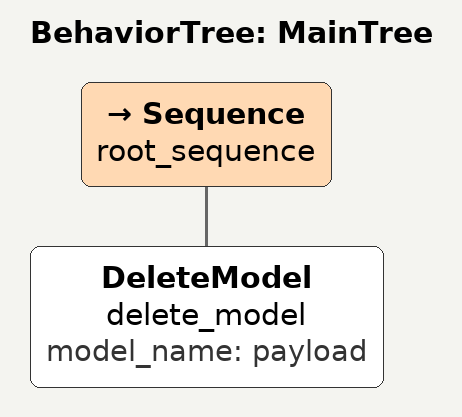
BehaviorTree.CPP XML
<root main_tree_to_execute = "MainTree" >

<BehaviorTree ID="MainTree">
        <Sequence name="root_sequence">
            <DeleteModel   name="delete_model" model_name="payload"/>
        </Sequence>
     </BehaviorTree>

 </root>
